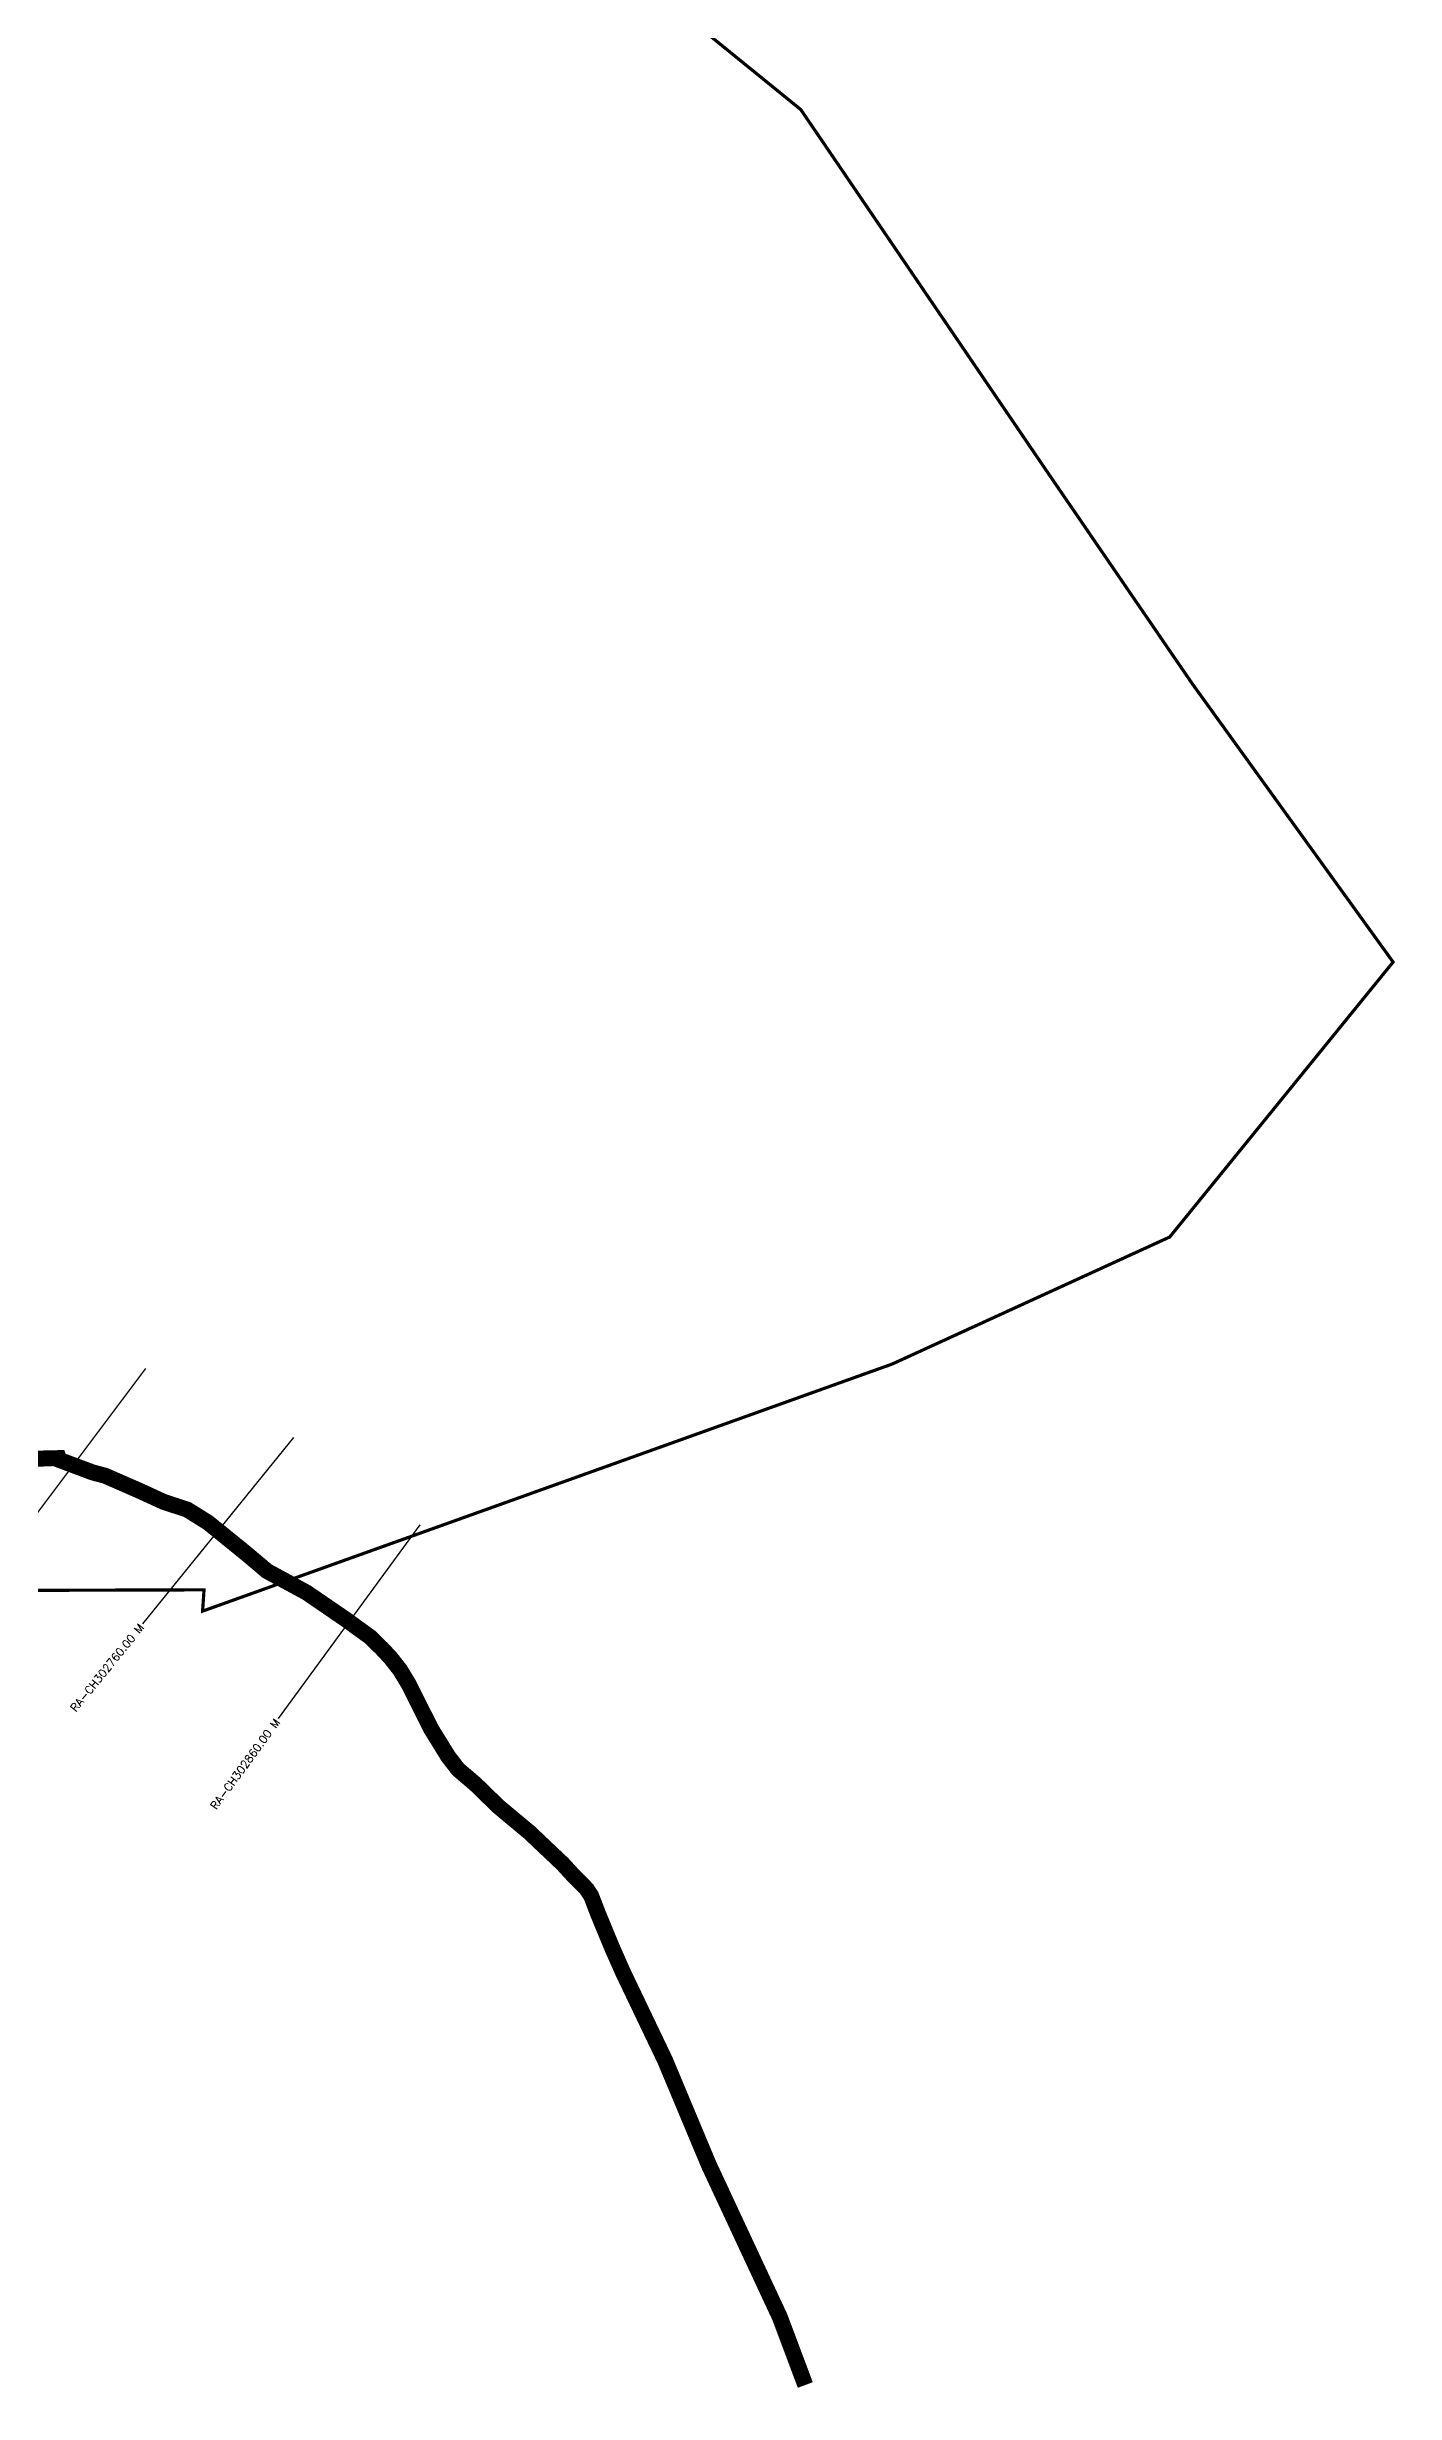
# Model space of a CAD drawing. Header units: metres. Extents: x 283358 to 285408, y 2014367 to 2017145.
# Drawn here: x 284565 to 285408, y 2014367 to 2015833 of the extents above; entities that cross this region are included whole.
import ezdxf
from ezdxf.enums import TextEntityAlignment as Align

# ---------------------------------------------------------------- set-up
doc = ezdxf.new("R2010")
doc.units = ezdxf.units.M
doc.header["$MEASUREMENT"] = 0
for name, color, linetype in [('ARTIFICIALLY PROTECTED', 4, 'Continuous'), ('CS', 134, 'Continuous'), ('CSMark', 6, 'Continuous')]:
    doc.layers.add(name, color=color, linetype=linetype)
doc.styles.get("Standard").update_dxf_attribs({"font": 'simplex.shx'})

msp = doc.modelspace()

# ---------------------------------------------------------------- linework, layer by layer
at = {"color": 6, "const_width": 2, "flags": 128}
msp.add_lwpolyline([(284950.3, 2015864.4), (285036.6, 2015794.3), (285190.1, 2015568.7), (285281.3, 2015435.5), (285406.8, 2015261.6), (285267.2, 2015089.8), (285093.7, 2015010.4), (284662.7, 2014856), (284663.6, 2014869.3), (284457, 2014868.7)], dxfattribs=at)
at = {"layer": 'ARTIFICIALLY PROTECTED', "const_width": 10, "flags": 128}
msp.add_lwpolyline([(284555.9, 2014951.2), (284572.6, 2014951.6), (284572.9, 2014950.6), (284593.9, 2014942.7), (284601.8, 2014940.6), (284623.1, 2014931.3), (284638.1, 2014924.4), (284653.2, 2014919.4), (284666, 2014911.4), (284673.7, 2014905.2), (284690.1, 2014891.9), (284703, 2014881), (284727.7, 2014867.6), (284752.1, 2014850.9), (284767.3, 2014839.9), (284774.7, 2014832.7), (284780.2, 2014826.8), (284786.1, 2014819.3), (284791.3, 2014810.7), (284805.6, 2014782.3), (284816.1, 2014765.3), (284822.4, 2014757.1), (284833.1, 2014748), (284847.6, 2014733.9), (284866.8, 2014717.9), (284887.5, 2014698.3), (284893.6, 2014691.7), (284902.8, 2014682.3), (284905.6, 2014678), (284909.9, 2014666.8), (284918.8, 2014645.3), (284925.5, 2014630.2), (284951.8, 2014575.2), (284979.1, 2014510), (285023.5, 2014414.8), (285039.4, 2014372.4)], dxfattribs=at)
at = {"layer": 'CS'}
for p, q in [((284627, 2015007.7), (284537.1, 2014887.6)), ((284719.6, 2014964.5), (284625.1, 2014848)), ((284798.5, 2014909.9), (284710, 2014788.8))]:
    msp.add_line(p, q, dxfattribs=at)

# ---------------------------------------------------------------- texts
at = {"layer": 'CSMark'}
for s, rotation, p in [('RA-CH302760.00 M', 50.9777, (284624.5, 2014847.2)), ('RA-CH302860.00 M', 53.8418, (284709.4, 2014788))]:
    msp.add_text(s, height=5, rotation=rotation, dxfattribs=at).set_placement(p, align=Align.MIDDLE_RIGHT)

doc.saveas('drawing.dxf')
